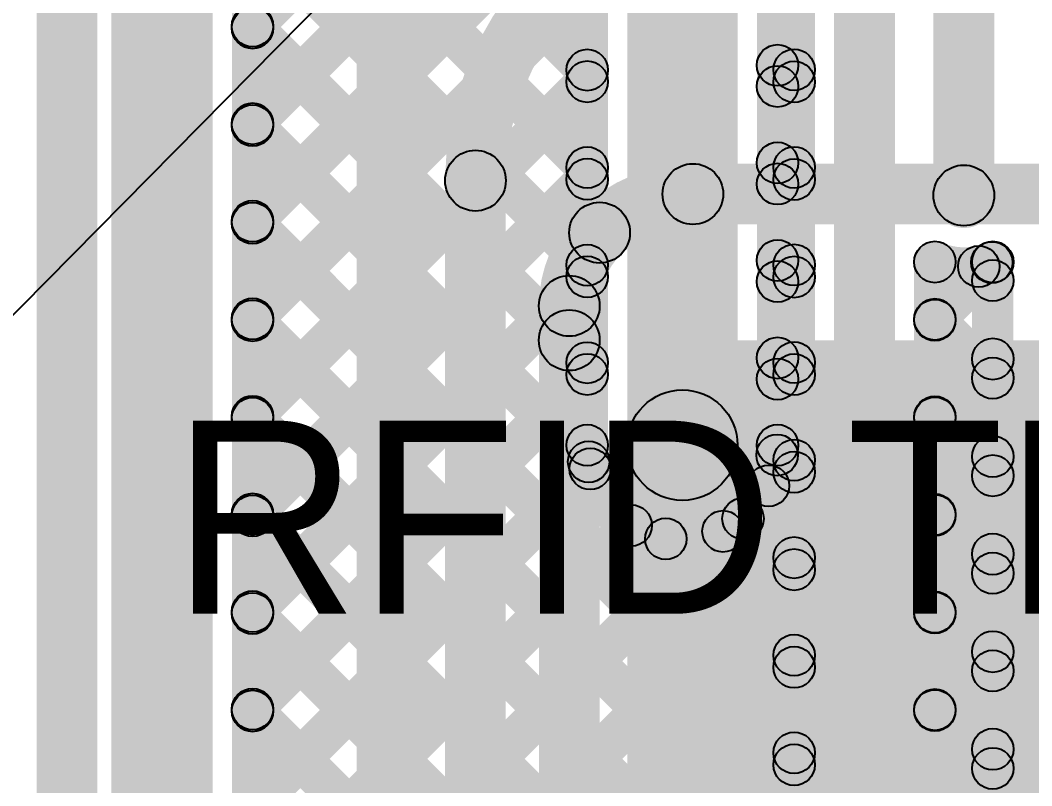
# Model space of a CAD drawing. Header units: millimetres. Extents: x 0 to 210, y 0 to 213.
# Drawn here: x 2.053 to 2.4196, y 2.0186 to 2.296 of the extents above; entities that cross this region are included whole.
import ezdxf

# ---------------------------------------------------------------- set-up
doc = ezdxf.new("R2010")
doc.units = ezdxf.units.MM
doc.header["$MEASUREMENT"] = 0
for name, color, linetype in [('BottomLayer', 5, 'Continuous'), ('TopLayer', 1, 'Continuous'), ('TopOverlay', 2, 'Continuous'), ('TopSolder', 216, 'Continuous'), ('ViaHoleLayer', 16, 'Continuous')]:
    doc.layers.add(name, color=color, linetype=linetype)

msp = doc.modelspace()

# ---------------------------------------------------------------- hatches: boundary and pattern name
at = {"layer": 'BottomLayer'}
for points in [[(2.108, 0.47), (2.086, 0.47), (2.086, 2.438), (2.108, 2.438)], [(2.197, 0.3777), (2.175, 0.3777), (2.175, 2.39656), (2.197, 2.39656)], [(2.2968, 2.222), (2.2968, 2.244), (2.50123, 2.244), (2.50123, 2.222)], [(2.229, 0.891), (2.207, 0.891), (2.207, 2.23785), (2.229, 2.23785)], [(2.263, 2.18), (2.241, 2.18), (2.241, 2.19244), (2.263, 2.19244)], [(2.241, 2.18), (2.263, 2.18), (2.263, 0.57503), (2.241, 0.57503)], [(2.273, 2.013), (2.57, 2.013), (2.57, 2.18), (2.273, 2.18)]]:
    msp.add_hatch(color=5, dxfattribs=at).paths.add_polyline_path(points)
h = msp.add_hatch(color=5, dxfattribs=at)
edge = h.paths.add_edge_path()
edge.add_arc((2.218, 2.23785), 0.011, 0, 360)
h = msp.add_hatch(color=5, dxfattribs=at)
edge = h.paths.add_edge_path()
edge.add_arc((2.218, 2.23785), 0.011, 0, 360)
h = msp.add_hatch(color=5, dxfattribs=at)
edge = h.paths.add_edge_path()
edge.add_arc((2.2968, 2.233), 0.011, 0, 360)
h = msp.add_hatch(color=5, dxfattribs=at)
edge = h.paths.add_edge_path()
edge.add_arc((2.2968, 2.233), 0.011, 0, 360)
h = msp.add_hatch(color=5, dxfattribs=at)
edge = h.paths.add_edge_path()
edge.add_arc((2.395, 2.23251), 0.01181, 0, 360)
h = msp.add_hatch(color=5, dxfattribs=at)
edge = h.paths.add_edge_path()
edge.add_arc((2.263, 2.219), 0.011, 0, 360)
h = msp.add_hatch(color=5, dxfattribs=at)
edge = h.paths.add_edge_path()
edge.add_arc((2.263, 2.219), 0.011, 0, 360)
h = msp.add_hatch(color=5, dxfattribs=at)
edge = h.paths.add_edge_path()
edge.add_arc((2.252, 2.19244), 0.011, 0, 360)
h = msp.add_hatch(color=5, dxfattribs=at)
edge = h.paths.add_edge_path()
edge.add_arc((2.252, 2.19244), 0.011, 0, 360)
h = msp.add_hatch(color=5, dxfattribs=at)
edge = h.paths.add_edge_path()
edge.add_arc((2.252, 2.18), 0.011, 0, 360)
h = msp.add_hatch(color=5, dxfattribs=at)
edge = h.paths.add_edge_path()
edge.add_arc((2.252, 2.18), 0.011, 0, 360)
h = msp.add_hatch(color=5, dxfattribs=at)
edge = h.paths.add_edge_path()
edge.add_arc((2.293, 2.14), 0.01181, 0, 360)
at = {"layer": 'TopLayer'}
for points in [[(2.12271, 1.62408), (2.10071, 1.62408), (2.10071, 2.53329), (2.12271, 2.53329)], [(2.37, 1.81167), (2.348, 1.81167), (2.348, 2.489), (2.37, 2.489)], [(2.341, 1.99749), (2.326, 1.99749), (2.326, 2.48429), (2.341, 2.48429)], [(2.14251, 2.28854), (2.13191, 2.29915), (2.31381, 2.48106), (2.32442, 2.47045)], [(2.14471, 1.62408), (2.12971, 1.62408), (2.12971, 2.46999), (2.14471, 2.46999)], [(2.081, 1.58962), (2.059, 1.58962), (2.059, 2.43827), (2.081, 2.43827)], [(2.13191, 2.39393), (2.14251, 2.40454), (2.2638, 2.28325), (2.2532, 2.27264)], [(2.266, 2.142), (2.251, 2.142), (2.251, 2.388), (2.266, 2.388)], [(2.313, 2.142), (2.273, 2.142), (2.273, 2.388), (2.313, 2.388)], [(2.335, 2.142), (2.32, 2.142), (2.32, 2.388), (2.335, 2.388)], [(2.14251, 2.25319), (2.13191, 2.2638), (2.2532, 2.38509), (2.2638, 2.37448)], [(2.13191, 2.35858), (2.14251, 2.36918), (2.2638, 2.24789), (2.2532, 2.23728)], [(2.406, 2.23251), (2.384, 2.23251), (2.384, 2.369), (2.406, 2.369)], [(2.14251, 2.21783), (2.13191, 2.22844), (2.2532, 2.34973), (2.2638, 2.33913)], [(2.13191, 2.32322), (2.14251, 2.33383), (2.2638, 2.21254), (2.2532, 2.20193)], [(2.14251, 2.18248), (2.13191, 2.19309), (2.2532, 2.31438), (2.2638, 2.30377)], [(2.13191, 2.28786), (2.14251, 2.29847), (2.2638, 2.17718), (2.2532, 2.16657)], [(2.3222, 2.27435), (2.3328, 2.28496), (2.3388, 2.27896), (2.3282, 2.26835)], [(2.3328, 2.2667), (2.3222, 2.27731), (2.3282, 2.28331), (2.3388, 2.2727)], [(2.14251, 2.14712), (2.13191, 2.15773), (2.2532, 2.27902), (2.2638, 2.26841)], [(2.13191, 2.25251), (2.14251, 2.26312), (2.26433, 2.1413), (2.25372, 2.13069)], [(2.3222, 2.23899), (2.3328, 2.2496), (2.3388, 2.2436), (2.3282, 2.23299)], [(2.3328, 2.23135), (2.3222, 2.24196), (2.3282, 2.24796), (2.3388, 2.23735)], [(2.14251, 2.11177), (2.13191, 2.12237), (2.2532, 2.24367), (2.2638, 2.23306)], [(2.14251, 2.11177), (2.13191, 2.12237), (2.2532, 2.24367), (2.2638, 2.23306)], [(2.13191, 2.21715), (2.14251, 2.22776), (2.3388, 2.03147), (2.3282, 2.02086)], [(2.3222, 2.20364), (2.3328, 2.21425), (2.3388, 2.20825), (2.3282, 2.19764)], [(2.3328, 2.19599), (2.3222, 2.2066), (2.3282, 2.2126), (2.3388, 2.20199)], [(2.3898, 2.18228), (2.3792, 2.19289), (2.39984, 2.21353), (2.41045, 2.20293)], [(2.39509, 2.20145), (2.4057, 2.21206), (2.4108, 2.20696), (2.4002, 2.19635)], [(2.14251, 2.07641), (2.13191, 2.08702), (2.2532, 2.20831), (2.2638, 2.1977)], [(2.392, 1.81167), (2.377, 1.81167), (2.377, 2.20838), (2.392, 2.20838)], [(2.413, 1.69266), (2.398, 1.69266), (2.398, 2.20838), (2.413, 2.20838)], [(2.13191, 2.1818), (2.14251, 2.19241), (2.32267, 2.01225), (2.31206, 2.00164)], [(2.3792, 2.18199), (2.3898, 2.1926), (2.4108, 2.1716), (2.4002, 2.16099)], [(2.3222, 2.16828), (2.3328, 2.17889), (2.3388, 2.17289), (2.3282, 2.16228)], [(2.3898, 2.14693), (2.3792, 2.15753), (2.4002, 2.17853), (2.4108, 2.16793)], [(2.3328, 2.16064), (2.3222, 2.17124), (2.3282, 2.17724), (2.3388, 2.16664)], [(2.14251, 2.04106), (2.13191, 2.05166), (2.2532, 2.17296), (2.2638, 2.16235)], [(2.13191, 2.14644), (2.14251, 2.15705), (2.29735, 2.00221), (2.28674, 1.99161)], [(2.3792, 2.14664), (2.3898, 2.15725), (2.4108, 2.13625), (2.4002, 2.12564)], [(2.32951, 2.12199), (2.31891, 2.1326), (2.3282, 2.14189), (2.3388, 2.13128)], [(2.32201, 2.13312), (2.33262, 2.14372), (2.3388, 2.13754), (2.3282, 2.12693)], [(2.3898, 2.11157), (2.3792, 2.12218), (2.4002, 2.14318), (2.4108, 2.13257)], [(2.14251, 2.0057), (2.13191, 2.01631), (2.25429, 2.13869), (2.2649, 2.12809)], [(2.13191, 2.11109), (2.14251, 2.12169), (2.2928, 1.9714), (2.2822, 1.9608)], [(2.30967, 2.1101), (2.32028, 2.12071), (2.3388, 2.10218), (2.3282, 2.09157)], [(2.3792, 2.11128), (2.3898, 2.12189), (2.4108, 2.10089), (2.4002, 2.09028)], [(2.14251, 1.97035), (2.13191, 1.98095), (2.26916, 2.11821), (2.27977, 2.1076)], [(2.14251, 1.93499), (2.13191, 1.9456), (2.3024, 2.11609), (2.31301, 2.10549)], [(2.28169, 2.10272), (2.2923, 2.11333), (2.3388, 2.06682), (2.3282, 2.05622)], [(2.14251, 1.89964), (2.13191, 1.91024), (2.3282, 2.10653), (2.3388, 2.09593)], [(2.3898, 2.07622), (2.3792, 2.08682), (2.4002, 2.10782), (2.4108, 2.09722)], [(2.13191, 2.07573), (2.14251, 2.08634), (2.2928, 1.93605), (2.2822, 1.92544)], [(2.3792, 2.07593), (2.3898, 2.08654), (2.4108, 2.06554), (2.4002, 2.05493)], [(2.3898, 2.04086), (2.3792, 2.05147), (2.4002, 2.07247), (2.4108, 2.06186)], [(2.14251, 1.86428), (2.13191, 1.87489), (2.3282, 2.07118), (2.3388, 2.06057)], [(2.13191, 2.04038), (2.14251, 2.05098), (2.2928, 1.90069), (2.2822, 1.89009)], [(2.3792, 2.04057), (2.3898, 2.05118), (2.4108, 2.03018), (2.4002, 2.01957)], [(2.31544, 2.00185), (2.30483, 2.01246), (2.3282, 2.03582), (2.3388, 2.02522)], [(2.3898, 2.00551), (2.3792, 2.01611), (2.4002, 2.03711), (2.4108, 2.02651)]]:
    msp.add_hatch(color=1, dxfattribs=at).paths.add_polyline_path(points)
h = msp.add_hatch(color=1, dxfattribs=at)
edge = h.paths.add_edge_path()
edge.add_arc((2.13721, 2.29385), 0.0075, 0, 360)
h = msp.add_hatch(color=1, dxfattribs=at)
edge = h.paths.add_edge_path()
edge.add_arc((2.13721, 2.29317), 0.0075, 0, 360)
h = msp.add_hatch(color=1, dxfattribs=at)
edge = h.paths.add_edge_path()
edge.add_arc((2.2585, 2.27794), 0.0075, 0, 360)
h = msp.add_hatch(color=1, dxfattribs=at)
edge = h.paths.add_edge_path()
edge.add_arc((2.3275, 2.27965), 0.0075, 0, 360)
h = msp.add_hatch(color=1, dxfattribs=at)
edge = h.paths.add_edge_path()
edge.add_arc((2.3335, 2.27801), 0.0075, 0, 360)
h = msp.add_hatch(color=1, dxfattribs=at)
edge = h.paths.add_edge_path()
edge.add_arc((2.2585, 2.27372), 0.0075, 0, 360)
h = msp.add_hatch(color=1, dxfattribs=at)
edge = h.paths.add_edge_path()
edge.add_arc((2.3335, 2.27365), 0.0075, 0, 360)
h = msp.add_hatch(color=1, dxfattribs=at)
edge = h.paths.add_edge_path()
edge.add_arc((2.3275, 2.27201), 0.0075, 0, 360)
h = msp.add_hatch(color=1, dxfattribs=at)
edge = h.paths.add_edge_path()
edge.add_arc((2.13721, 2.25849), 0.0075, 0, 360)
h = msp.add_hatch(color=1, dxfattribs=at)
edge = h.paths.add_edge_path()
edge.add_arc((2.13721, 2.25781), 0.0075, 0, 360)
h = msp.add_hatch(color=1, dxfattribs=at)
edge = h.paths.add_edge_path()
edge.add_arc((2.3275, 2.2443), 0.0075, 0, 360)
h = msp.add_hatch(color=1, dxfattribs=at)
edge = h.paths.add_edge_path()
edge.add_arc((2.2585, 2.24259), 0.0075, 0, 360)
h = msp.add_hatch(color=1, dxfattribs=at)
edge = h.paths.add_edge_path()
edge.add_arc((2.3335, 2.24265), 0.0075, 0, 360)
h = msp.add_hatch(color=1, dxfattribs=at)
edge = h.paths.add_edge_path()
edge.add_arc((2.2585, 2.23836), 0.0075, 0, 360)
h = msp.add_hatch(color=1, dxfattribs=at)
edge = h.paths.add_edge_path()
edge.add_arc((2.2585, 2.23836), 0.0075, 0, 360)
h = msp.add_hatch(color=1, dxfattribs=at)
edge = h.paths.add_edge_path()
edge.add_arc((2.3275, 2.23665), 0.0075, 0, 360)
h = msp.add_hatch(color=1, dxfattribs=at)
edge = h.paths.add_edge_path()
edge.add_arc((2.3335, 2.2383), 0.0075, 0, 360)
h = msp.add_hatch(color=1, dxfattribs=at)
edge = h.paths.add_edge_path()
edge.add_arc((2.395, 2.23251), 0.01181, 0, 360)
h = msp.add_hatch(color=1, dxfattribs=at)
edge = h.paths.add_edge_path()
edge.add_arc((2.395, 2.23251), 0.011, 0, 360)
h = msp.add_hatch(color=1, dxfattribs=at)
edge = h.paths.add_edge_path()
edge.add_arc((2.13721, 2.22314), 0.0075, 0, 360)
h = msp.add_hatch(color=1, dxfattribs=at)
edge = h.paths.add_edge_path()
edge.add_arc((2.13721, 2.22246), 0.0075, 0, 360)
h = msp.add_hatch(color=1, dxfattribs=at)
edge = h.paths.add_edge_path()
edge.add_arc((2.2585, 2.20723), 0.0075, 0, 360)
h = msp.add_hatch(color=1, dxfattribs=at)
edge = h.paths.add_edge_path()
edge.add_arc((2.3275, 2.20894), 0.0075, 0, 360)
h = msp.add_hatch(color=1, dxfattribs=at)
edge = h.paths.add_edge_path()
edge.add_arc((2.3335, 2.2073), 0.0075, 0, 360)
h = msp.add_hatch(color=1, dxfattribs=at)
edge = h.paths.add_edge_path()
edge.add_arc((2.3845, 2.20838), 0.0075, 0, 360)
h = msp.add_hatch(color=1, dxfattribs=at)
edge = h.paths.add_edge_path()
edge.add_arc((2.3845, 2.20838), 0.0075, 0, 360)
h = msp.add_hatch(color=1, dxfattribs=at)
edge = h.paths.add_edge_path()
edge.add_arc((2.40514, 2.20823), 0.0075, 0, 360)
h = msp.add_hatch(color=1, dxfattribs=at)
edge = h.paths.add_edge_path()
edge.add_arc((2.4055, 2.20838), 0.0075, 0, 360)
h = msp.add_hatch(color=1, dxfattribs=at)
edge = h.paths.add_edge_path()
edge.add_arc((2.4055, 2.20838), 0.0075, 0, 360)
h = msp.add_hatch(color=1, dxfattribs=at)
edge = h.paths.add_edge_path()
edge.add_arc((2.4004, 2.20675), 0.0075, 0, 360)
h = msp.add_hatch(color=1, dxfattribs=at)
edge = h.paths.add_edge_path()
edge.add_arc((2.2585, 2.20301), 0.0075, 0, 360)
h = msp.add_hatch(color=1, dxfattribs=at)
edge = h.paths.add_edge_path()
edge.add_arc((2.3275, 2.2013), 0.0075, 0, 360)
h = msp.add_hatch(color=1, dxfattribs=at)
edge = h.paths.add_edge_path()
edge.add_arc((2.3335, 2.20294), 0.0075, 0, 360)
h = msp.add_hatch(color=1, dxfattribs=at)
edge = h.paths.add_edge_path()
edge.add_arc((2.4055, 2.20165), 0.0075, 0, 360)
h = msp.add_hatch(color=1, dxfattribs=at)
edge = h.paths.add_edge_path()
edge.add_arc((2.13721, 2.18778), 0.0075, 0, 360)
h = msp.add_hatch(color=1, dxfattribs=at)
edge = h.paths.add_edge_path()
edge.add_arc((2.13721, 2.1871), 0.0075, 0, 360)
h = msp.add_hatch(color=1, dxfattribs=at)
edge = h.paths.add_edge_path()
edge.add_arc((2.3845, 2.18759), 0.0075, 0, 360)
h = msp.add_hatch(color=1, dxfattribs=at)
edge = h.paths.add_edge_path()
edge.add_arc((2.3845, 2.1873), 0.0075, 0, 360)
h = msp.add_hatch(color=1, dxfattribs=at)
edge = h.paths.add_edge_path()
edge.add_arc((2.2585, 2.17188), 0.0075, 0, 360)
h = msp.add_hatch(color=1, dxfattribs=at)
edge = h.paths.add_edge_path()
edge.add_arc((2.3275, 2.17359), 0.0075, 0, 360)
h = msp.add_hatch(color=1, dxfattribs=at)
edge = h.paths.add_edge_path()
edge.add_arc((2.3335, 2.17194), 0.0075, 0, 360)
h = msp.add_hatch(color=1, dxfattribs=at)
edge = h.paths.add_edge_path()
edge.add_arc((2.4055, 2.17323), 0.0075, 0, 360)
h = msp.add_hatch(color=1, dxfattribs=at)
edge = h.paths.add_edge_path()
edge.add_arc((2.2585, 2.16765), 0.0075, 0, 360)
h = msp.add_hatch(color=1, dxfattribs=at)
edge = h.paths.add_edge_path()
edge.add_arc((2.3335, 2.16759), 0.0075, 0, 360)
h = msp.add_hatch(color=1, dxfattribs=at)
edge = h.paths.add_edge_path()
edge.add_arc((2.3275, 2.16594), 0.0075, 0, 360)
h = msp.add_hatch(color=1, dxfattribs=at)
edge = h.paths.add_edge_path()
edge.add_arc((2.4055, 2.1663), 0.0075, 0, 360)
h = msp.add_hatch(color=1, dxfattribs=at)
edge = h.paths.add_edge_path()
edge.add_arc((2.13721, 2.15243), 0.0075, 0, 360)
h = msp.add_hatch(color=1, dxfattribs=at)
edge = h.paths.add_edge_path()
edge.add_arc((2.293, 2.142), 0.02, 0, 360)
h = msp.add_hatch(color=1, dxfattribs=at)
edge = h.paths.add_edge_path()
edge.add_arc((2.3845, 2.15223), 0.0075, 0, 360)
h = msp.add_hatch(color=1, dxfattribs=at)
edge = h.paths.add_edge_path()
edge.add_arc((2.3845, 2.15194), 0.0075, 0, 360)
h = msp.add_hatch(color=1, dxfattribs=at)
edge = h.paths.add_edge_path()
edge.add_arc((2.13721, 2.15175), 0.0075, 0, 360)
h = msp.add_hatch(color=1, dxfattribs=at)
edge = h.paths.add_edge_path()
edge.add_arc((2.2585, 2.142), 0.0075, 0, 360)
h = msp.add_hatch(color=1, dxfattribs=at)
edge = h.paths.add_edge_path()
edge.add_arc((2.2585, 2.142), 0.0075, 0, 360)
h = msp.add_hatch(color=1, dxfattribs=at)
edge = h.paths.add_edge_path()
edge.add_arc((2.293, 2.14), 0.01181, 0, 360)
h = msp.add_hatch(color=1, dxfattribs=at)
edge = h.paths.add_edge_path()
edge.add_arc((2.3275, 2.142), 0.0075, 0, 360)
h = msp.add_hatch(color=1, dxfattribs=at)
edge = h.paths.add_edge_path()
edge.add_arc((2.3275, 2.142), 0.0075, 0, 360)
h = msp.add_hatch(color=1, dxfattribs=at)
edge = h.paths.add_edge_path()
edge.add_arc((2.32731, 2.13842), 0.0075, 0, 360)
h = msp.add_hatch(color=1, dxfattribs=at)
edge = h.paths.add_edge_path()
edge.add_arc((2.4055, 2.13788), 0.0075, 0, 360)
h = msp.add_hatch(color=1, dxfattribs=at)
edge = h.paths.add_edge_path()
edge.add_arc((2.25903, 2.13599), 0.0075, 0, 360)
h = msp.add_hatch(color=1, dxfattribs=at)
edge = h.paths.add_edge_path()
edge.add_arc((2.3335, 2.13659), 0.0075, 0, 360)
h = msp.add_hatch(color=1, dxfattribs=at)
edge = h.paths.add_edge_path()
edge.add_arc((2.25959, 2.13339), 0.0075, 0, 360)
h = msp.add_hatch(color=1, dxfattribs=at)
edge = h.paths.add_edge_path()
edge.add_arc((2.3335, 2.13223), 0.0075, 0, 360)
h = msp.add_hatch(color=1, dxfattribs=at)
edge = h.paths.add_edge_path()
edge.add_arc((2.4055, 2.13094), 0.0075, 0, 360)
h = msp.add_hatch(color=1, dxfattribs=at)
edge = h.paths.add_edge_path()
edge.add_arc((2.32421, 2.1273), 0.0075, 0, 360)
h = msp.add_hatch(color=1, dxfattribs=at)
edge = h.paths.add_edge_path()
edge.add_arc((2.13721, 2.11707), 0.0075, 0, 360)
h = msp.add_hatch(color=1, dxfattribs=at)
edge = h.paths.add_edge_path()
edge.add_arc((2.13721, 2.11707), 0.0075, 0, 360)
h = msp.add_hatch(color=1, dxfattribs=at)
edge = h.paths.add_edge_path()
edge.add_arc((2.13721, 2.11639), 0.0075, 0, 360)
h = msp.add_hatch(color=1, dxfattribs=at)
edge = h.paths.add_edge_path()
edge.add_arc((2.31497, 2.1154), 0.0075, 0, 360)
h = msp.add_hatch(color=1, dxfattribs=at)
edge = h.paths.add_edge_path()
edge.add_arc((2.3845, 2.11688), 0.0075, 0, 360)
h = msp.add_hatch(color=1, dxfattribs=at)
edge = h.paths.add_edge_path()
edge.add_arc((2.3845, 2.11659), 0.0075, 0, 360)
h = msp.add_hatch(color=1, dxfattribs=at)
edge = h.paths.add_edge_path()
edge.add_arc((2.27446, 2.1129), 0.0075, 0, 360)
h = msp.add_hatch(color=1, dxfattribs=at)
edge = h.paths.add_edge_path()
edge.add_arc((2.28699, 2.10803), 0.0075, 0, 360)
h = msp.add_hatch(color=1, dxfattribs=at)
edge = h.paths.add_edge_path()
edge.add_arc((2.30771, 2.11079), 0.0075, 0, 360)
h = msp.add_hatch(color=1, dxfattribs=at)
edge = h.paths.add_edge_path()
edge.add_arc((2.3335, 2.10123), 0.0075, 0, 360)
h = msp.add_hatch(color=1, dxfattribs=at)
edge = h.paths.add_edge_path()
edge.add_arc((2.4055, 2.10252), 0.0075, 0, 360)
h = msp.add_hatch(color=1, dxfattribs=at)
edge = h.paths.add_edge_path()
edge.add_arc((2.3335, 2.09688), 0.0075, 0, 360)
h = msp.add_hatch(color=1, dxfattribs=at)
edge = h.paths.add_edge_path()
edge.add_arc((2.4055, 2.09559), 0.0075, 0, 360)
h = msp.add_hatch(color=1, dxfattribs=at)
edge = h.paths.add_edge_path()
edge.add_arc((2.13721, 2.08172), 0.0075, 0, 360)
h = msp.add_hatch(color=1, dxfattribs=at)
edge = h.paths.add_edge_path()
edge.add_arc((2.13721, 2.08104), 0.0075, 0, 360)
h = msp.add_hatch(color=1, dxfattribs=at)
edge = h.paths.add_edge_path()
edge.add_arc((2.3845, 2.08152), 0.0075, 0, 360)
h = msp.add_hatch(color=1, dxfattribs=at)
edge = h.paths.add_edge_path()
edge.add_arc((2.3845, 2.08123), 0.0075, 0, 360)
h = msp.add_hatch(color=1, dxfattribs=at)
edge = h.paths.add_edge_path()
edge.add_arc((2.3335, 2.06588), 0.0075, 0, 360)
h = msp.add_hatch(color=1, dxfattribs=at)
edge = h.paths.add_edge_path()
edge.add_arc((2.4055, 2.06716), 0.0075, 0, 360)
h = msp.add_hatch(color=1, dxfattribs=at)
edge = h.paths.add_edge_path()
edge.add_arc((2.3335, 2.06152), 0.0075, 0, 360)
h = msp.add_hatch(color=1, dxfattribs=at)
edge = h.paths.add_edge_path()
edge.add_arc((2.4055, 2.06023), 0.0075, 0, 360)
h = msp.add_hatch(color=1, dxfattribs=at)
edge = h.paths.add_edge_path()
edge.add_arc((2.13721, 2.04636), 0.0075, 0, 360)
h = msp.add_hatch(color=1, dxfattribs=at)
edge = h.paths.add_edge_path()
edge.add_arc((2.13721, 2.04568), 0.0075, 0, 360)
h = msp.add_hatch(color=1, dxfattribs=at)
edge = h.paths.add_edge_path()
edge.add_arc((2.3845, 2.04616), 0.0075, 0, 360)
h = msp.add_hatch(color=1, dxfattribs=at)
edge = h.paths.add_edge_path()
edge.add_arc((2.3845, 2.04588), 0.0075, 0, 360)
h = msp.add_hatch(color=1, dxfattribs=at)
edge = h.paths.add_edge_path()
edge.add_arc((2.4055, 2.03181), 0.0075, 0, 360)
h = msp.add_hatch(color=1, dxfattribs=at)
edge = h.paths.add_edge_path()
edge.add_arc((2.3335, 2.03052), 0.0075, 0, 360)
h = msp.add_hatch(color=1, dxfattribs=at)
edge = h.paths.add_edge_path()
edge.add_arc((2.3335, 2.02617), 0.0075, 0, 360)
h = msp.add_hatch(color=1, dxfattribs=at)
edge = h.paths.add_edge_path()
edge.add_arc((2.4055, 2.02488), 0.0075, 0, 360)
at = {"layer": 'ViaHoleLayer'}
h = msp.add_hatch(color=16, dxfattribs=at)
edge = h.paths.add_edge_path()
edge.add_arc((2.395, 2.23251), 0.00591, 0, 360)
h = msp.add_hatch(color=16, dxfattribs=at)
edge = h.paths.add_edge_path()
edge.add_arc((2.293, 2.14), 0.00591, 0, 360)

# ---------------------------------------------------------------- linework, layer by layer
at = {"layer": 'BottomLayer', "const_width": 0.022}
for points in [[(2.218, 2.23785, -0.215218), (2.25185, 2.31284)], [(2.263, 2.219, -0.198912), (2.2968, 2.233)], [(2.252, 2.19244, -0.198912), (2.263, 2.219)]]:
    msp.add_lwpolyline(points, format="xyb", dxfattribs=at)
at = {"layer": 'BottomLayer'}
for centre in [(2.218, 2.23785), (2.218, 2.23785), (2.2968, 2.233), (2.2968, 2.233), (2.263, 2.219), (2.263, 2.219), (2.252, 2.19244), (2.252, 2.19244), (2.252, 2.18), (2.252, 2.18)]:
    msp.add_circle(centre, 0.011, dxfattribs=at)
at = {"layer": 'TopLayer', "const_width": 0.015}
for points in [[(2.4055, 2.20838, -0.208184), (2.3845, 2.20838)], [(2.3275, 2.142, -1), (2.2585, 2.142)]]:
    msp.add_lwpolyline(points, format="xyb", dxfattribs=at)
at = {"layer": 'TopLayer'}
for centre, radius in [((2.13721, 2.29385), 0.0075), ((2.13721, 2.29317), 0.0075), ((2.2585, 2.27794), 0.0075), ((2.3275, 2.27965), 0.0075), ((2.3335, 2.27801), 0.0075), ((2.2585, 2.27372), 0.0075), ((2.3335, 2.27365), 0.0075), ((2.3275, 2.27201), 0.0075), ((2.13721, 2.25849), 0.0075), ((2.13721, 2.25781), 0.0075), ((2.3275, 2.2443), 0.0075), ((2.2585, 2.24259), 0.0075), ((2.3335, 2.24265), 0.0075), ((2.2585, 2.23836), 0.0075), ((2.2585, 2.23836), 0.0075), ((2.3275, 2.23665), 0.0075), ((2.3335, 2.2383), 0.0075), ((2.395, 2.23251), 0.011), ((2.13721, 2.22314), 0.0075), ((2.13721, 2.22246), 0.0075), ((2.2585, 2.20723), 0.0075), ((2.3275, 2.20894), 0.0075), ((2.3335, 2.2073), 0.0075), ((2.3845, 2.20838), 0.0075), ((2.3845, 2.20838), 0.0075), ((2.40514, 2.20823), 0.0075), ((2.4055, 2.20838), 0.0075), ((2.4055, 2.20838), 0.0075), ((2.4004, 2.20675), 0.0075), ((2.2585, 2.20301), 0.0075), ((2.3275, 2.2013), 0.0075), ((2.3335, 2.20294), 0.0075), ((2.4055, 2.20165), 0.0075), ((2.13721, 2.18778), 0.0075), ((2.13721, 2.1871), 0.0075), ((2.3845, 2.18759), 0.0075), ((2.3845, 2.1873), 0.0075), ((2.2585, 2.17188), 0.0075), ((2.3275, 2.17359), 0.0075), ((2.3335, 2.17194), 0.0075), ((2.4055, 2.17323), 0.0075), ((2.2585, 2.16765), 0.0075), ((2.3335, 2.16759), 0.0075), ((2.3275, 2.16594), 0.0075), ((2.4055, 2.1663), 0.0075), ((2.13721, 2.15243), 0.0075), ((2.293, 2.142), 0.02), ((2.3845, 2.15223), 0.0075), ((2.3845, 2.15194), 0.0075), ((2.13721, 2.15175), 0.0075), ((2.2585, 2.142), 0.0075), ((2.2585, 2.142), 0.0075), ((2.3275, 2.142), 0.0075), ((2.3275, 2.142), 0.0075), ((2.32731, 2.13842), 0.0075), ((2.4055, 2.13788), 0.0075), ((2.25903, 2.13599), 0.0075), ((2.3335, 2.13659), 0.0075), ((2.25959, 2.13339), 0.0075), ((2.3335, 2.13223), 0.0075), ((2.4055, 2.13094), 0.0075), ((2.32421, 2.1273), 0.0075), ((2.13721, 2.11707), 0.0075), ((2.13721, 2.11707), 0.0075), ((2.13721, 2.11639), 0.0075), ((2.31497, 2.1154), 0.0075), ((2.3845, 2.11688), 0.0075), ((2.3845, 2.11659), 0.0075), ((2.27446, 2.1129), 0.0075), ((2.28699, 2.10803), 0.0075), ((2.30771, 2.11079), 0.0075), ((2.3335, 2.10123), 0.0075), ((2.4055, 2.10252), 0.0075), ((2.3335, 2.09688), 0.0075), ((2.4055, 2.09559), 0.0075), ((2.13721, 2.08172), 0.0075), ((2.13721, 2.08104), 0.0075), ((2.3845, 2.08152), 0.0075), ((2.3845, 2.08123), 0.0075), ((2.3335, 2.06588), 0.0075), ((2.4055, 2.06716), 0.0075), ((2.3335, 2.06152), 0.0075), ((2.4055, 2.06023), 0.0075), ((2.13721, 2.04636), 0.0075), ((2.13721, 2.04568), 0.0075), ((2.3845, 2.04616), 0.0075), ((2.3845, 2.04588), 0.0075), ((2.4055, 2.03181), 0.0075), ((2.3335, 2.03052), 0.0075), ((2.3335, 2.02617), 0.0075), ((2.4055, 2.02488), 0.0075)]:
    msp.add_circle(centre, radius, dxfattribs=at)
at = {"layer": 'TopSolder'}
msp.add_line((0.01639, 0.12842), (210.13236, 213.01137), dxfattribs=at)

# ---------------------------------------------------------------- texts
at = {"layer": 'TopOverlay'}
msp.add_text('RFID TRAY', height=0.07, rotation=360, dxfattribs=at).set_placement((2.108, 2.08091))

doc.saveas('drawing.dxf')
